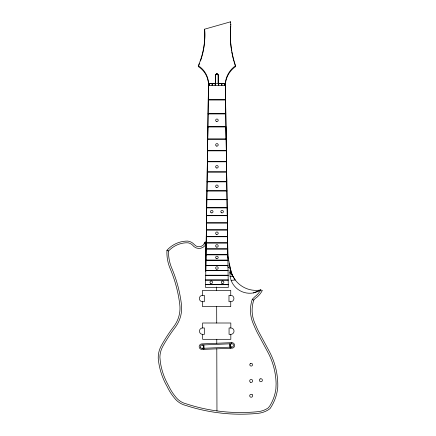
<?xml version="1.0" encoding="UTF-8"?>
<svg xmlns="http://www.w3.org/2000/svg" width="436" height="436" viewBox="0 0 436 436"><rect width="100%" height="100%" fill="white"/><g stroke="black" fill="none" stroke-linecap="round" stroke-linejoin="round"><path stroke-width="0.65" d="M225.461 83.418L218.202 83.418L218.207 75.123C218.262 73.482 215.591 73.482 215.651 75.123L215.646 83.418L208.501 83.418A22.105 21.893 -0.8 0 0 198.293 65.727A79.336 78.562 -0.8 0 0 204.648 29.168L230.611 21.8L230.797 25.043M218.202 83.418L218.202 75.123L217.259 73.891M227.924 258.455L225.347 83.418L208.501 83.418L205.558 287.493L228.29 287.493L225.347 83.418A24.1 23.866 -0.8 0 1 235.565 65.727A97.539 96.59 -0.8 0 1 230.486 29.217L230.709 26.58L230.497 30.073A97.539 96.59 -0.8 0 0 231.56 50.532M207.552 150.529L207.89 126.647L225.957 126.647M227.706 266.794L230.393 268.729A26.04 26.04 0 0 0 260.695 289.973L262.341 290.43A22.28 22.28 0 0 1 255.055 298.627L253.785 300.088A32.068 32.068 0 0 0 254.902 323.343L255.845 325.447A71.559 71.559 0 0 0 259.18 332.624L268.849 350.566A71.515 71.515 0 0 1 277.765 387.163A44.625 44.625 0 0 1 269.949 408.723A23.876 23.876 0 0 1 258.025 413.344A176.188 176.188 0 0 1 221.657 413.17L215.629 412.412A176.188 176.188 0 0 1 186.096 405.535A20.688 20.688 0 0 1 174.111 397.637A52.369 52.369 0 0 1 167.026 386.307A68.114 68.114 0 0 1 158.224 358.136A24.917 24.917 0 0 1 161.331 345.623A155.952 155.952 0 0 1 173.806 326.51A30.22 30.22 0 0 0 179.774 304.535A132.56 132.56 0 0 0 170.193 268.712A41.518 41.518 0 0 1 166.95 250.286A27.539 27.539 0 0 1 187.682 241.075A10.584 10.584 0 0 1 194.407 244.678A6.055 6.055 0 0 0 204.62 242.983L205.857 242.242L205.601 271.061M208.501 83.418L205.776 271.067M230.72 27.435L230.78 24.187M205.857 242.242L205.329 245.277L204.795 245.839A7.728 7.728 0 0 1 194.08 246.689L192.739 245.321A8.916 8.916 0 0 0 188.069 242.819L185.84 242.792A25.877 25.877 0 0 0 169.457 250.068L168.59 250.978L168.558 251.883A39.889 39.889 0 0 0 171.735 268.086A134.206 134.206 0 0 1 181.425 304.35A31.872 31.872 0 0 1 176.318 325.845L175.147 327.496A154.355 154.355 0 0 0 162.792 346.413A23.266 23.266 0 0 0 159.892 357.089L160.361 362.114A66.452 66.452 0 0 0 166.519 381.822L169.005 386.59A50.75 50.75 0 0 0 175.414 396.597L176.389 397.817A19.021 19.021 0 0 0 185.028 403.513L186.559 403.938A174.716 174.716 0 0 0 215.869 410.767L221.837 411.519A174.509 174.509 0 0 0 257.856 411.688A22.22 22.22 0 0 0 268.14 407.971L269.612 406.227A42.957 42.957 0 0 0 275.901 388.868L276.113 383.735A69.847 69.847 0 0 0 267.393 351.372L257.709 333.398A73.117 73.117 0 0 1 255.076 327.937L253.37 323.997A33.714 33.714 0 0 1 251.61 301.559L252.297 299.265L254.815 296.758A20.617 20.617 0 0 0 260.456 290.414L260.695 289.973L253.398 292.921A19.893 19.893 0 0 1 231.129 280.413L230.104 276.593L229.854 272.647L230.393 268.729L227.783 255.605M215.651 83.418L215.651 75.123L216.594 73.891L216.289 74.016M204.157 243.904L205.231 241.893L206.402 242.541M260.695 289.973L257.191 291.809L253.398 292.921M231.129 280.413L235.227 279.967L233.026 276.489L229.854 272.647L231.402 272.713L233.026 276.489L230.104 276.593M201.89 345.001L231.783 343.748M202.032 348.348L231.919 347.094M208.501 85.358L225.363 85.358M225.559 99.686L208.288 99.686L208.288 100.002L225.565 100.002M225.766 113.616L208.081 113.616L208.081 113.932L225.772 113.932M207.89 126.963L225.962 126.963L226.126 138.926L207.705 138.926M207.705 139.248L226.142 139.248M207.536 150.529L226.311 150.529M207.536 150.845L226.317 150.845M207.373 161.473L226.458 161.473M207.373 161.789L226.458 161.789M207.22 171.795L226.606 171.795M207.22 172.111L226.627 172.111L226.747 181.529L207.078 181.529M207.078 181.845L226.753 181.845M206.942 190.717L226.884 190.717M206.942 191.033L226.889 191.033M206.811 199.394L227.009 199.394M206.811 199.715L227.014 199.715M206.708 207.607L227.129 207.607M206.713 207.923L227.134 207.923M206.61 215.384L227.243 215.384M206.604 215.7L227.243 215.7M206.501 222.758L227.347 222.758M206.495 223.074L227.352 223.074M206.397 229.761L227.45 229.761M206.392 230.077L227.456 230.077M206.299 236.421L227.548 236.421M206.293 236.737L227.554 236.737M206.206 242.748L227.641 242.748M206.206 243.07L227.647 243.07M206.119 248.787L227.728 248.787M206.114 249.103L227.734 249.103M206.037 254.542L227.81 254.542M206.032 254.858L227.815 254.858M205.956 260.047L227.892 260.047M205.95 260.363L227.897 260.363M205.879 265.317L227.968 265.317M205.874 265.633L227.974 265.633M205.808 270.369L228.044 270.369M205.803 270.685L228.044 270.685M205.738 275.22L228.11 275.22M205.732 275.536L228.115 275.536M205.667 279.885L228.181 279.885M205.661 280.201L228.186 280.201M205.601 284.381L228.246 284.381M205.596 284.697L228.251 284.697M202.549 295.33L204.31 295.33L204.31 301.712L202.549 301.712A3.188 3.188 0 0 1 199.356 298.518A3.188 3.188 0 0 1 202.549 295.33L202.549 290.365L230.742 290.365L230.742 295.33A3.188 3.188 0 0 1 233.93 298.518A3.188 3.188 0 0 1 230.742 301.712L230.742 306.672L202.549 306.672L202.549 301.712M230.742 295.33L228.976 295.33L228.976 301.712L230.742 301.712M202.636 327.965L204.397 327.965L204.397 334.347L202.636 334.347A3.188 3.188 0 0 1 199.443 331.158A3.188 3.188 0 0 1 202.636 327.965L202.636 323.005L230.824 323.005L230.824 327.965A3.188 3.188 0 0 1 234.018 331.158A3.188 3.188 0 0 1 230.824 334.347L230.824 339.312L202.636 339.312L202.636 334.347M230.824 327.965L229.064 327.965L229.064 334.347L230.824 334.347M230.9 270.723L230.126 270.691L231.402 272.713L229.036 263.655M166.95 250.286L168.59 250.978M252.297 299.265L253.785 300.088M204.62 242.983L205.601 243.522L205.084 244.471L205.329 245.277M230.034 344.495L230.115 346.5M230.148 347.17L230.192 348.277M229.799 343.83L229.941 347.176M203.868 344.92L204.01 348.266M203.694 345.595L203.775 347.606M203.803 348.271L203.852 349.378M235.565 65.727L235.576 66.577A24.1 23.866 -0.8 0 0 225.363 84.268M230.611 21.8L230.628 22.65M204.648 29.168L204.658 30.024A79.336 78.562 -0.8 0 1 201.912 56.5M198.293 65.727L198.309 66.577A22.105 21.893 -0.8 0 1 208.512 84.273M216.638 287.019L216.643 290.365M216.687 306.672L216.73 323.005M216.774 339.312L216.785 343.361M216.796 348.767L216.959 410.903M224.709 83.418L224.709 85.358M224.578 83.418L224.54 85.358M224.469 83.418L224.431 85.358M224.251 83.418L224.251 85.358M222 83.418L222 85.358M221.51 83.418L221.51 85.358M218.774 83.418L218.774 85.358M218.343 83.418L218.343 85.358M215.58 83.418L215.58 85.358M215.09 83.418L215.09 85.358M212.387 83.418L212.387 85.358M212.005 83.418L212.005 85.358M209.531 83.418L209.531 85.358M209.449 83.418L209.449 85.358M209.187 83.418L209.187 85.358M235.576 66.577A97.539 96.59 -0.8 0 1 233.99 61.52M233.81 60.882A97.539 96.59 -0.8 0 1 231.778 51.84M201.732 57.143A79.336 78.562 -0.8 0 1 200.506 60.969M199.584 63.482A79.336 78.562 -0.8 0 1 198.309 66.577M215.651 75.123A1.275 1.275 0 0 1 216.926 73.848A1.275 1.275 0 0 1 218.207 75.123M250.477 363.504L250.193 363.722A1.379 1.379 0 0 0 251.861 365.897L252.144 365.679A1.379 1.379 0 0 0 250.477 363.504M260.145 378.944L259.834 379.178A1.493 1.493 0 0 0 259.834 381.293L260.145 381.527A1.493 1.493 0 0 0 261.638 381.527L261.943 381.293A1.493 1.493 0 0 0 261.943 379.178L261.638 378.944A1.493 1.493 0 0 0 260.145 378.944M231.734 342.642L201.841 343.895A2.785 2.785 0 0 0 199.181 346.789A2.785 2.785 0 0 0 202.075 349.454L231.968 348.201A2.785 2.785 0 0 0 234.633 345.307A2.785 2.785 0 0 0 231.734 342.642M252.221 394.722L251.91 394.487A1.482 1.482 0 0 0 250.117 396.82L250.428 397.054A1.482 1.482 0 0 0 252.221 394.722M210.61 283.395A1.275 1.275 0 0 0 212.534 282.299A1.275 1.275 0 0 0 210.626 281.182A1.275 1.275 0 0 0 210.61 283.395M216.283 121.393A1.275 1.275 0 0 0 218.202 120.287A1.275 1.275 0 0 0 216.283 119.186A1.275 1.275 0 0 0 216.283 121.393M216.283 145.989A1.275 1.275 0 0 0 218.202 144.888A1.275 1.275 0 0 0 216.283 143.782A1.275 1.275 0 0 0 216.283 145.989M216.283 167.898A1.275 1.275 0 0 0 218.202 166.792A1.275 1.275 0 0 0 216.283 165.685A1.275 1.275 0 0 0 216.283 167.898M216.283 187.387A1.275 1.275 0 0 0 218.202 186.281A1.275 1.275 0 0 0 216.283 185.175A1.275 1.275 0 0 0 216.283 187.387M211.111 212.757A1.275 1.275 0 0 0 213.024 211.656A1.275 1.275 0 0 0 211.111 210.55A1.275 1.275 0 0 0 211.111 212.757M221.461 212.757A1.275 1.275 0 0 0 223.374 211.656A1.275 1.275 0 0 0 221.461 210.55A1.275 1.275 0 0 0 221.461 212.757M216.283 234.355A1.275 1.275 0 0 0 218.202 233.249A1.275 1.275 0 0 0 216.283 232.143A1.275 1.275 0 0 0 216.283 234.355M216.283 269.105A1.275 1.275 0 0 0 218.202 268.004A1.275 1.275 0 0 0 216.283 266.897A1.275 1.275 0 0 0 216.283 269.105M221.968 283.395A1.275 1.275 0 0 0 223.881 282.294A1.275 1.275 0 0 0 221.968 281.187A1.275 1.275 0 0 0 221.968 283.395M216.283 247.032A1.275 1.275 0 0 0 218.202 245.926A1.275 1.275 0 0 0 216.283 244.819A1.275 1.275 0 0 0 216.283 247.032M216.283 258.559A1.275 1.275 0 0 0 218.202 257.453A1.275 1.275 0 0 0 216.283 256.346A1.275 1.275 0 0 0 216.283 258.559M250.422 382.219A1.493 1.493 0 0 0 252.662 380.928A1.493 1.493 0 0 0 250.422 379.631A1.493 1.493 0 0 0 250.422 382.219M200.827 347.906A1.673 1.673 0 0 0 203.596 347.04A1.673 1.673 0 0 0 201.459 345.078A1.673 1.673 0 0 0 200.827 347.906M230.715 346.653A1.673 1.673 0 0 0 233.483 345.786A1.673 1.673 0 0 0 231.353 343.824A1.673 1.673 0 0 0 230.715 346.653"/></g></svg>
